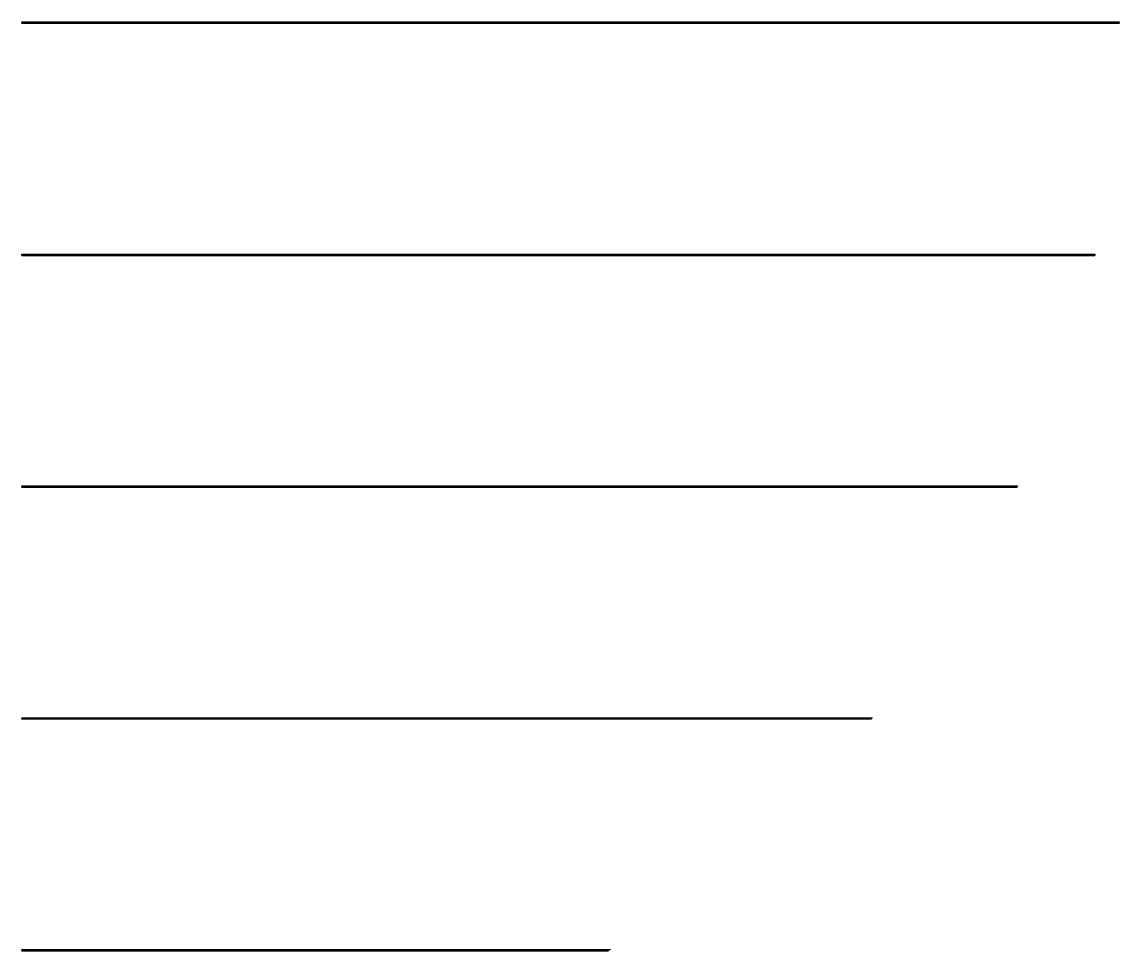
# Model space of a CAD drawing. Header units: millimetres. Extents: x -29.2 to 20.5, y -16.1 to 26.
import ezdxf

# ---------------------------------------------------------------- set-up
doc = ezdxf.new("R2010")
doc.units = ezdxf.units.MM

msp = doc.modelspace()

# ---------------------------------------------------------------- linework, layer by layer
for points in [[(-29.1645, 25.954432), (-29.1645, 25.974432), (20.535267, 25.974432), (20.535267, 25.954432)], [(-29.1645, 25.904432), (-29.1645, 25.924432), (20.535405, 25.924432), (20.535405, 25.904432)], [(-29.1645, 15.428232), (-29.1645, 15.448232), (19.443868, 15.448232), (19.443868, 15.428232)], [(-29.1645, 15.378232), (-29.1645, 15.398232), (19.430529, 15.398232), (19.430529, 15.378232)], [(-29.1645, 4.933994), (-29.1645, 4.953994), (15.935638, 4.953994), (15.935638, 4.933994)], [(-29.1645, 4.883994), (-29.1645, 4.903994), (15.911987, 4.903994), (15.911987, 4.883994)], [(-29.1645, -5.572734), (-29.1645, -5.552734), (9.352259, -5.552734), (9.352259, -5.572734)], [(-29.1645, -5.622734), (-29.1645, -5.602734), (9.299517, -5.602734), (9.299517, -5.622734)], [(-29.1645, -16.07215), (-29.1645, -16.05215), (-2.510242, -16.05215), (-2.510242, -16.07215)], [(-29.1645, -16.12215), (-29.1645, -16.10215), (-2.610545, -16.10215), (-2.610545, -16.12215)]]:
    msp.add_lwpolyline(points, close=True)

doc.saveas('drawing.dxf')
